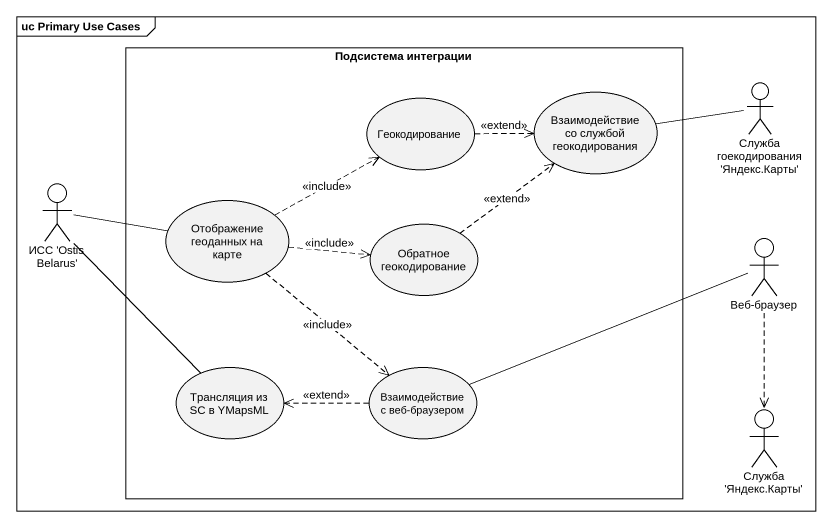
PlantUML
@startuml
mainframe uc Primary Use Cases
rectangle "Подсистема интеграции" as Подсистема_интеграции {
  usecase Геокодирование
  usecase "Взаимодействие со службой геокодирования" as Взаимодействие_со_службой
  usecase "Отображение геоданных на карте" as Отображение_геоданных_на
  usecase "Обратное геокодирование" as Обратное_геокодирование
  usecase "Трансляция из SC в YMapsML" as Трансляция_из_SC_в_YMapsML
  usecase "Взаимодействие с веб-браузером" as Взаимодействие_с_веб
}
actor "Служба гоекодирования 'Яндекс.Карты'" as Служба_гоекодирования
actor "ИСС 'Ostis Belarus'" as ИСС_Ostis_Belarus
actor "Веб-браузер" as Веб_браузер
actor "Служба 'Яндекс.Карты'" as Служба_Яндекс_Карты
Геокодирование .right.> Взаимодействие_со_службой : <<extend>>
Служба_гоекодирования -left- Взаимодействие_со_службой
ИСС_Ostis_Belarus -right- Отображение_геоданных_на
ИСС_Ostis_Belarus -- Трансляция_из_SC_в_YMapsML
Отображение_геоданных_на .right.> Геокодирование : <<include>>
Отображение_геоданных_на .right.> Обратное_геокодирование : <<include>>
Отображение_геоданных_на ..> Взаимодействие_с_веб : <<include>>
Обратное_геокодирование .up.> Взаимодействие_со_службой : <<extend>>
Веб_браузер -left- Взаимодействие_с_веб
Веб_браузер ..> Служба_Яндекс_Карты
Взаимодействие_с_веб .left.> Трансляция_из_SC_в_YMapsML : <<extend>>
@enduml
